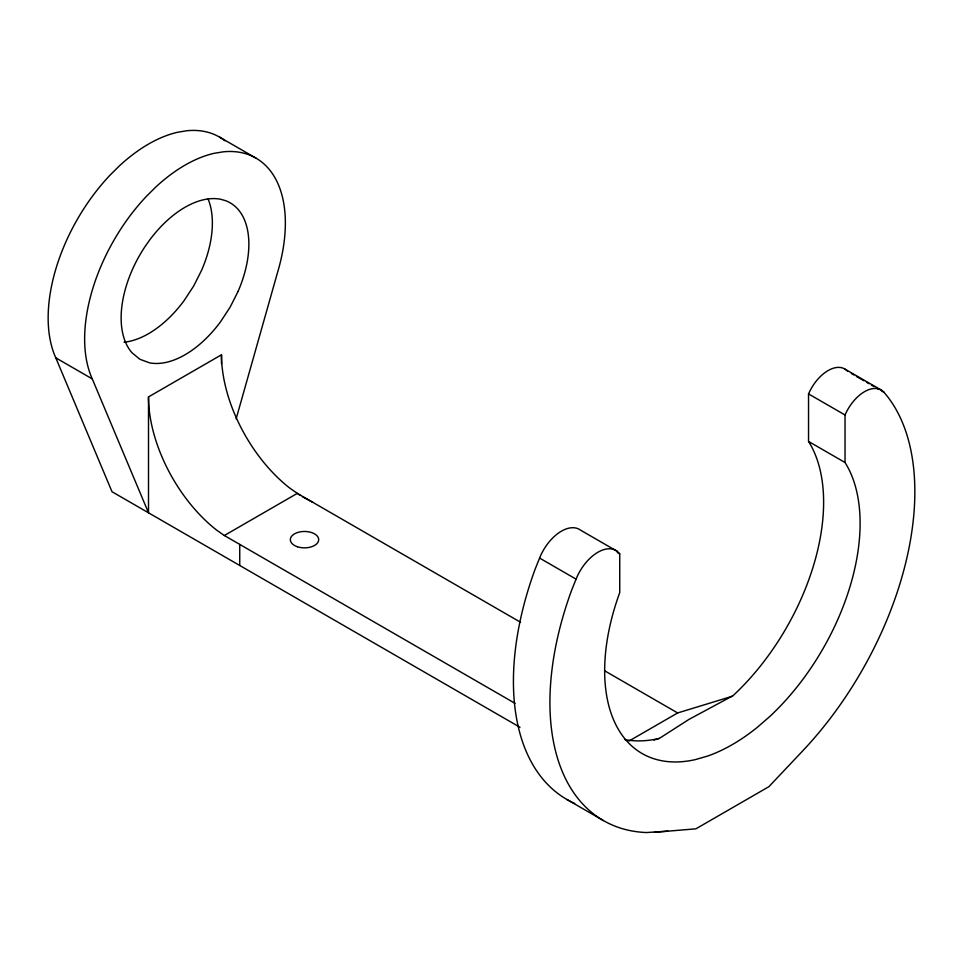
<?xml version="1.0" encoding="UTF-8"?>
<svg xmlns="http://www.w3.org/2000/svg" width="963" height="963" viewBox="0 0 963 963"><rect width="100%" height="100%" fill="white"/><g stroke="black" fill="none" stroke-linecap="round" stroke-linejoin="round"><path stroke-width="1.44" d="M236.152 418.797L277.717 271.855A141.922 81.939 -60 0 0 223.404 151.805L214.123 153.322A141.922 81.939 -60 0 0 155.862 186.966L146.593 196.151A141.922 81.939 -60 0 0 92.279 378.916L148.507 512.798L148.507 396.912L221.49 354.781A116.764 67.41 60 0 0 289.743 488.085L300.239 495.403M617.187 551.305L580.689 530.24A36.004 20.789 -60 0 0 539.581 558.059L534.971 569.59A258.048 148.976 -60 0 0 574.694 803.467M881.578 390.978L884.094 392.423A33.224 19.188 -60 0 0 845.033 414.981L845.033 462.517A180.635 104.293 -60 0 1 769.461 716.797L757.303 727.33A180.635 104.293 -60 0 1 707.468 756.111L695.31 759.614A180.635 104.293 -60 0 1 619.739 592.582L619.739 553.918A36.004 20.789 -60 0 0 576.067 579.136L571.468 590.656A258.048 148.976 -60 0 0 646.378 832.538L667.804 831.177M653.793 740.09L659.402 738.368L688.894 719.445L732.975 695.731A180.635 104.293 -60 0 0 808.535 441.439L808.535 393.915A33.224 19.188 -60 0 1 847.609 371.357M148.507 396.912A116.764 67.41 60 0 0 216.759 530.216L224.331 535.512L297.314 493.369L520.514 622.23M628.995 741.041L677.651 712.945L732.386 696.237M659.402 738.368L658.812 738.537A180.635 104.293 -60 0 1 624.939 739.596M654.467 832.285L695.9 828.83L768.883 786.687L802.215 751.405A258.048 148.976 -60 0 0 884.094 392.423M302.49 496.776L312.722 502.265M845.225 369.262L881.711 390.328M851.376 373.536L853.904 374.992M856.42 376.437L863.967 380.806M866.483 382.251L868.999 383.707M871.515 385.164L874.031 386.608M876.547 388.065L879.063 389.521M808.535 393.915L845.033 414.981M808.535 441.439L845.033 462.517M219.468 137.059L255.953 158.125M617.223 552.461L619.739 553.918M539.581 558.059L576.067 579.136M604.92 670.958L677.651 712.945M225.029 140.815A141.922 81.939 -60 0 0 186.906 130.739L177.637 132.256A141.922 81.939 -60 0 0 119.376 165.901L110.095 175.085A141.922 81.939 -60 0 0 55.794 357.839L92.279 378.916M224.331 535.512L515.049 703.351M519.996 727.282L112.009 491.732L55.794 357.839M566.87 799.471L603.368 820.536M239.739 544.396L239.739 565.474M221.49 354.781L221.49 363.689M208.092 199.028A90.317 52.146 -60 0 1 201.604 270.278L193.659 286.035L183.981 300.793A90.317 52.146 -60 0 1 124.071 342.202M238.102 291.344L230.157 307.113L220.479 321.871A90.317 52.146 -60 0 1 149.518 362.834L139.84 359.247L131.895 352.663A90.317 52.146 -60 0 1 144.486 247.419L149.518 240.208A90.317 52.146 -60 0 1 220.479 199.233L225.511 200.641A90.317 52.146 -60 0 1 238.102 291.344M297.411 546.755A14.192 8.198 0 0 0 318.705 539.665A14.192 8.198 0 0 0 297.411 532.563A14.192 8.198 0 0 0 297.411 546.755"/></g></svg>
